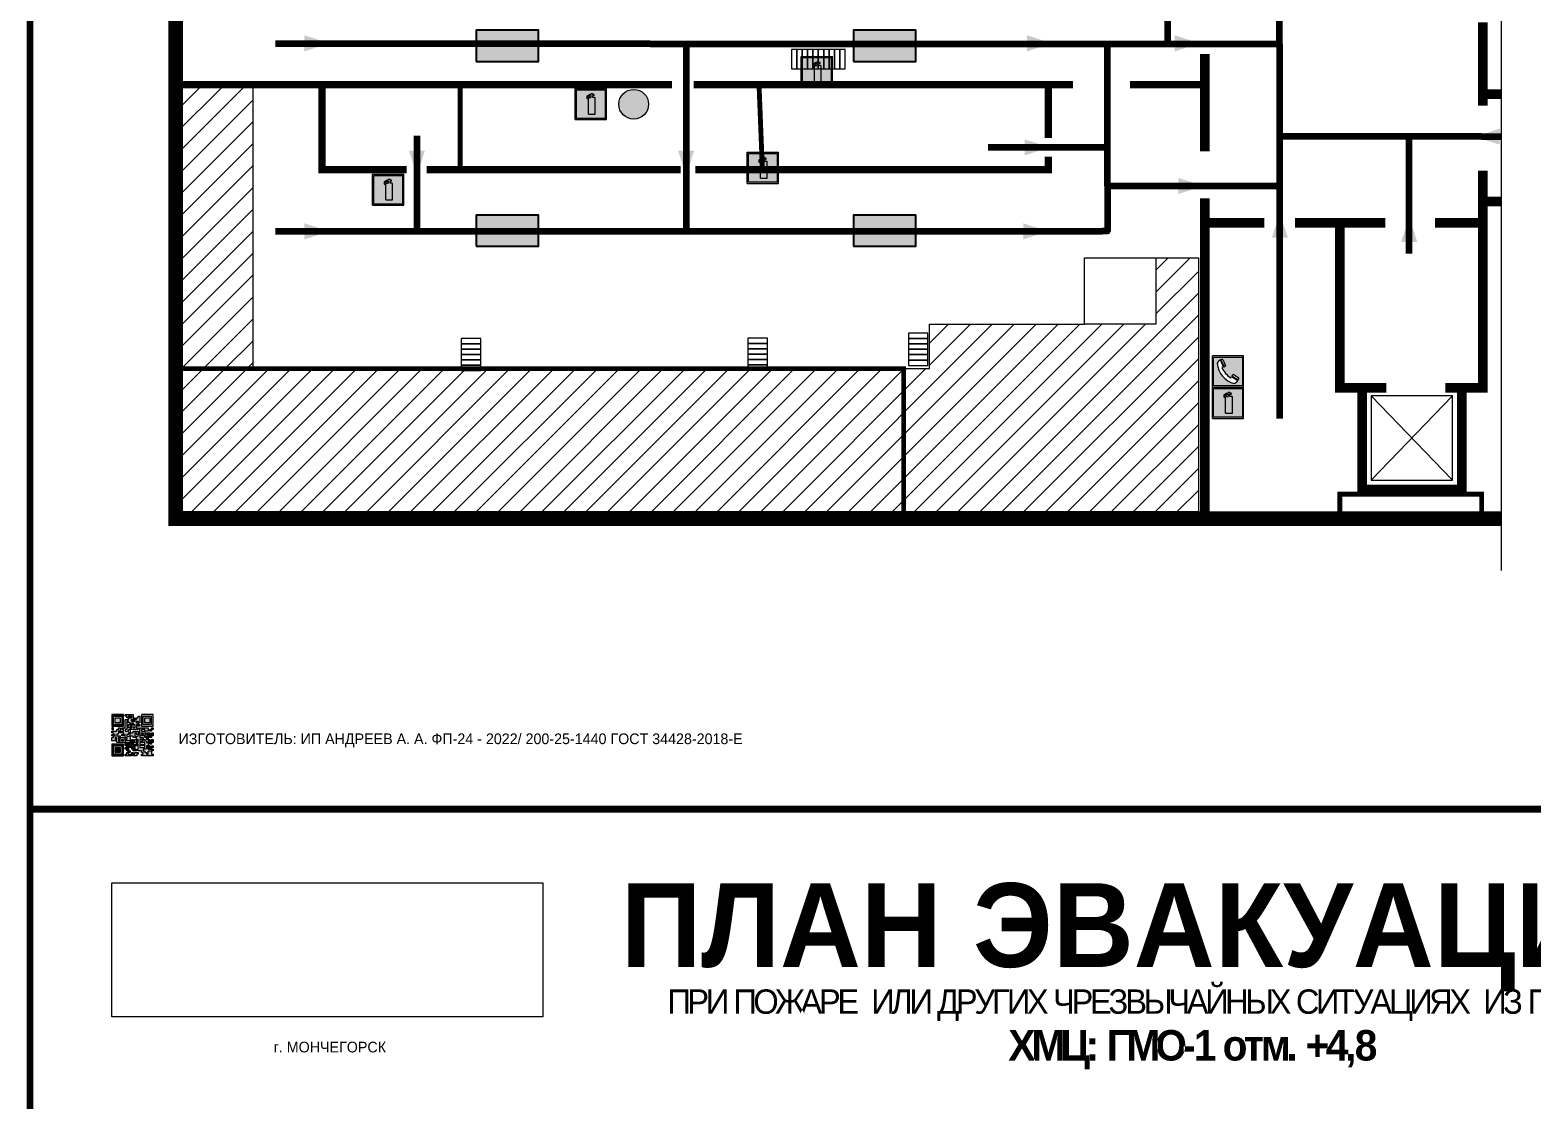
# Model space of a CAD drawing. Header units: millimetres. Extents: x 13114 to 67229, y 22859 to 38520.
# Drawn here: x 18739.7 to 19133.9, y 31216 to 31496.8 of the extents above; entities that cross this region are included whole.
import ezdxf

# ---------------------------------------------------------------- set-up
doc = ezdxf.new("R2010")
doc.units = ezdxf.units.MM
doc.layers.add('План_Штампы', color=7, linetype='Continuous')
doc.styles.add('обычный', font='arial.ttf')
picture_1 = doc.add_image_def('image1.jpg', size_in_pixel=(337, 105))
pattern_1 = [(45, (-2834.3607, 21053.2086), (-2.87368196, 2.87368196), [])]

# ---------------------------------------------------------------- blocks, each defined once
blk = doc.blocks.new('QR')
at = {"lineweight": 0}
h = blk.add_hatch(color=256, dxfattribs=at)
h.dxf.hatch_style = 1
h.paths.add_polyline_path([(9241.16, 2687.38), (9242.01, 2687.38), (9242.01, 2687.83), (9241.59, 2687.83), (9241.59, 2688.68), (9239.45, 2688.68), (9239.45, 2688.25), (9239.86, 2688.25), (9239.86, 2687.83), (9240.29, 2687.83), (9240.29, 2688.25), (9241.16, 2688.25), (9241.16, 2687.83), (9240.29, 2687.83), (9240.29, 2687.38), (9239.45, 2687.38), (9239.45, 2685.22), (9238.57, 2685.22), (9238.57, 2684.8), (9239.02, 2684.8), (9239.02, 2684.37), (9238.13, 2684.37), (9238.13, 2683.92), (9239.02, 2683.92), (9239.02, 2683.5), (9239.44, 2683.5), (9239.44, 2682.64), (9239.87, 2682.64), (9239.87, 2682.18), (9239.44, 2682.18), (9239.44, 2682.64), (9238.13, 2682.64), (9238.13, 2681.76), (9237.71, 2681.76), (9237.71, 2682.64), (9238.13, 2682.64), (9238.13, 2683.07), (9237.27, 2683.07), (9237.27, 2683.51), (9237.71, 2683.51), (9237.71, 2684.37), (9238.13, 2684.37), (9238.13, 2685.22), (9237.71, 2685.22), (9237.71, 2684.8), (9237.28, 2684.8), (9237.28, 2684.38), (9235.98, 2684.38), (9235.98, 2683.92), (9236.4, 2683.92), (9236.4, 2683.49), (9236.84, 2683.49), (9236.84, 2683.07), (9236.4, 2683.07), (9236.4, 2682.64), (9235.98, 2682.64), (9235.98, 2681.76), (9237.29, 2681.76), (9237.29, 2681.33), (9239.43, 2681.33), (9239.43, 2681.76), (9240.74, 2681.76), (9240.74, 2683.05), (9239.87, 2683.05), (9239.87, 2683.5), (9240.29, 2683.5), (9240.29, 2683.91), (9240.74, 2683.91), (9240.74, 2684.81), (9240.29, 2684.81), (9240.29, 2684.79), (9240.29, 2684.37), (9239.45, 2684.37), (9239.45, 2684.8), (9239.87, 2684.8), (9239.87, 2685.21), (9240.74, 2685.21), (9240.74, 2686.1), (9240.29, 2686.1), (9240.29, 2685.64), (9239.86, 2685.64), (9239.86, 2686.95), (9240.29, 2686.95), (9240.29, 2686.52), (9240.74, 2686.52), (9240.74, 2686.1), (9241.16, 2686.1), (9241.16, 2686.53), (9241.59, 2686.53), (9241.59, 2686.1), (9242.02, 2686.1), (9242.02, 2685.21), (9241.59, 2685.21), (9241.59, 2686.1), (9241.16, 2686.1), (9241.16, 2685.21), (9240.74, 2685.21), (9240.74, 2684.81), (9242.89, 2684.81), (9242.89, 2685.22), (9242.47, 2685.22), (9242.47, 2686.11), (9242.89, 2686.11), (9242.89, 2686.52), (9242.46, 2686.52), (9242.46, 2686.95), (9242.89, 2686.95), (9242.89, 2686.52), (9243.32, 2686.52), (9243.32, 2688.26), (9242.9, 2688.26), (9242.9, 2687.83), (9242.47, 2687.83), (9242.47, 2687.38), (9242.01, 2687.38), (9242.01, 2686.94), (9241.16, 2686.94)])
h.paths.add_polyline_path([(9239.02, 2682.18), (9239.02, 2681.76), (9238.54, 2681.76), (9238.54, 2682.18)], flags=16)
h.paths.add_polyline_path([(9237.27, 2682.65), (9237.27, 2682.19), (9236.83, 2682.19), (9236.83, 2682.65)], flags=16)
h = blk.add_hatch(color=256, dxfattribs=at)
h.dxf.hatch_style = 1
h.paths.add_polyline_path([(9238.15, 2687.83), (9236.83, 2687.83), (9236.83, 2686.52), (9238.15, 2686.52)], flags=0)
h.paths.add_polyline_path([(9239.01, 2685.65), (9239.01, 2688.68), (9235.98, 2688.68), (9235.98, 2685.65)])
h.paths.add_polyline_path([(9236.41, 2686.1), (9236.41, 2688.26), (9238.56, 2688.26), (9238.56, 2686.1)], flags=16)
h.paths.add_polyline_path([(9236.83, 2686.52), (9236.83, 2687.83), (9238.15, 2687.83), (9238.15, 2686.52)], flags=0)
h = blk.add_hatch(color=256, dxfattribs=at)
h.dxf.hatch_style = 1
h.paths.add_polyline_path([(9238.15, 2686.52), (9238.15, 2687.83), (9236.83, 2687.83), (9236.83, 2686.52)])
h.paths.add_polyline_path([(9245.91, 2686.52), (9245.91, 2687.83), (9244.59, 2687.83), (9244.59, 2686.52)], flags=0)
h.paths.add_polyline_path([(9246.77, 2685.65), (9246.77, 2688.68), (9243.74, 2688.68), (9243.74, 2685.65)])
h.paths.add_polyline_path([(9244.17, 2686.1), (9244.17, 2688.26), (9246.32, 2688.26), (9246.32, 2686.1)], flags=16)
h.paths.add_polyline_path([(9244.59, 2686.52), (9244.59, 2687.83), (9245.91, 2687.83), (9245.91, 2686.52)], flags=0)
h = blk.add_hatch(color=256, dxfattribs=at)
h.dxf.hatch_style = 1
h.paths.add_polyline_path([(9243.32, 2686.11), (9242.89, 2686.11), (9242.89, 2685.64), (9243.32, 2685.64)])
h.paths.add_polyline_path([(9239.02, 2683.07), (9239.02, 2683.5), (9238.56, 2683.5), (9238.56, 2683.07)])
h.paths.add_polyline_path([(9236.4, 2684.8), (9236.4, 2685.22), (9235.98, 2685.22), (9235.98, 2684.8)])
h.paths.add_polyline_path([(9236.4, 2683.07), (9236.4, 2683.49), (9235.98, 2683.49), (9235.98, 2683.07)])
h = blk.add_hatch(color=256, dxfattribs=at)
h.dxf.hatch_style = 1
h.paths.add_polyline_path([(9240.75, 2681.76), (9240.75, 2681.35), (9241.17, 2681.35), (9241.17, 2681.76)])
h.paths.add_polyline_path([(9241.6, 2682.18), (9241.17, 2682.18), (9241.17, 2681.76), (9241.6, 2681.76)])
h.paths.add_polyline_path([(9242.47, 2681.34), (9242.47, 2682.19), (9242.02, 2682.19), (9242.02, 2681.76), (9241.6, 2681.76), (9241.6, 2681.34)])
h.paths.add_polyline_path([(9239.87, 2678.3), (9239.44, 2678.3), (9239.44, 2677.89), (9241.17, 2677.89), (9241.17, 2678.3), (9240.28, 2678.3), (9240.28, 2678.73), (9239.87, 2678.73)])
h.paths.add_polyline_path([(9240.75, 2678.73), (9240.75, 2679.19), (9240.28, 2679.19), (9240.28, 2678.73)])
h.paths.add_polyline_path([(9241.6, 2678.73), (9241.17, 2678.73), (9241.17, 2678.3), (9241.6, 2678.3)])
h.paths.add_polyline_path([(9242.02, 2678.3), (9241.6, 2678.3), (9241.6, 2677.89), (9242.48, 2677.89), (9242.48, 2678.31), (9242.9, 2678.31), (9242.9, 2678.73), (9242.02, 2678.73)])
h.paths.add_polyline_path([(9246.36, 2684.37), (9246.36, 2684.79), (9245.93, 2684.79), (9245.93, 2684.37)])
h.paths.add_polyline_path([(9246.78, 2685.2), (9246.36, 2685.2), (9246.36, 2684.79), (9246.78, 2684.79)])
h.paths.add_polyline_path([(9245.91, 2687.83), (9244.59, 2687.83), (9244.59, 2686.52), (9245.91, 2686.52)])
h = blk.add_hatch(color=256, dxfattribs=at)
h.dxf.hatch_style = 1
h.paths.add_polyline_path([(9243.32, 2682.64), (9243.32, 2683.07), (9244.62, 2683.07), (9244.62, 2684.37), (9243.74, 2684.37), (9243.74, 2684.8), (9244.62, 2684.8), (9244.62, 2684.37), (9245.48, 2684.37), (9245.48, 2685.22), (9243.32, 2685.22), (9243.32, 2683.5), (9242.89, 2683.5), (9242.89, 2683.06), (9242.01, 2683.06), (9242.01, 2683.91), (9242.47, 2683.91), (9242.47, 2683.5), (9242.89, 2683.5), (9242.89, 2684.38), (9241.59, 2684.38), (9241.59, 2683.91), (9240.74, 2683.91), (9240.74, 2683.05), (9241.59, 2683.05), (9241.59, 2682.64), (9242.47, 2682.64), (9242.47, 2682.19), (9242.91, 2682.19), (9242.91, 2681.34), (9242.48, 2681.34), (9242.48, 2680.91), (9242.91, 2680.91), (9242.91, 2679.17), (9243.75, 2679.17), (9243.75, 2678.73), (9244.2, 2678.73), (9244.2, 2678.3), (9243.75, 2678.3), (9243.75, 2677.88), (9246.78, 2677.88), (9246.78, 2678.3), (9246.35, 2678.3), (9246.35, 2679.19), (9245.48, 2679.19), (9245.48, 2678.31), (9245.05, 2678.31), (9245.05, 2678.73), (9244.62, 2678.73), (9244.62, 2679.19), (9244.2, 2679.19), (9244.2, 2679.61), (9245.05, 2679.61), (9245.05, 2680.46), (9245.48, 2680.46), (9245.48, 2681.34), (9245.04, 2681.34), (9245.04, 2681.76), (9244.63, 2681.76), (9244.63, 2682.19), (9244.21, 2682.19), (9244.21, 2681.76), (9243.32, 2681.76), (9243.32, 2682.19), (9244.21, 2682.19), (9244.21, 2682.64)])
h.paths.add_polyline_path([(9243.75, 2683.49), (9243.75, 2683.92), (9244.21, 2683.92), (9244.21, 2683.49)], flags=16)
h.paths.add_polyline_path([(9243.32, 2681.34), (9244.63, 2681.34), (9244.63, 2680.04), (9243.32, 2680.04)], flags=16)
h.paths.add_polyline_path([(9243.76, 2680.89), (9244.18, 2680.89), (9244.18, 2680.48), (9243.76, 2680.48)], flags=0)
h = blk.add_hatch(color=256, dxfattribs=at)
h.dxf.hatch_style = 1
h.paths.add_polyline_path([(9235.98, 2680.9), (9235.98, 2677.86), (9239.02, 2677.86), (9239.02, 2680.9)])
h.paths.add_polyline_path([(9238.57, 2680.48), (9238.57, 2678.32), (9236.41, 2678.32), (9236.41, 2680.48)], flags=16)
h.paths.add_polyline_path([(9238.15, 2680.05), (9238.15, 2678.74), (9236.83, 2678.74), (9236.83, 2680.05)], flags=0)
h = blk.add_hatch(color=256, dxfattribs=at)
h.dxf.hatch_style = 1
h.paths.add_polyline_path([(9242.02, 2680.46), (9242.48, 2680.46), (9242.48, 2680.91), (9241.58, 2680.91), (9241.58, 2681.35), (9241.17, 2681.35), (9241.17, 2680.91), (9240.75, 2680.91), (9240.75, 2681.33), (9239.43, 2681.33), (9239.43, 2680.46), (9239.86, 2680.46), (9239.86, 2680.92), (9240.3, 2680.92), (9240.3, 2680.46), (9239.86, 2680.46), (9239.86, 2680.04), (9239.44, 2680.04), (9239.44, 2679.62), (9239.86, 2679.62), (9239.86, 2679.19), (9240.29, 2679.19), (9240.29, 2680.03), (9241.18, 2680.03), (9241.18, 2680.47), (9241.6, 2680.47), (9241.6, 2680.03), (9241.18, 2680.03), (9241.18, 2679.61), (9241.6, 2679.61), (9241.6, 2679.19), (9242.47, 2679.19), (9242.47, 2679.6), (9242.02, 2679.6)])
h = blk.add_hatch(color=256, dxfattribs=at)
h.dxf.hatch_style = 1
h.paths.add_polyline_path([(9244.18, 2680.48), (9244.18, 2680.89), (9243.76, 2680.89), (9243.76, 2680.48)])
h = blk.add_hatch(color=256, dxfattribs=at)
h.dxf.hatch_style = 1
h.paths.add_polyline_path([(9246.36, 2683.07), (9246.78, 2683.07), (9246.78, 2683.92), (9246.36, 2683.92), (9246.36, 2683.49), (9245.92, 2683.49), (9245.92, 2683.92), (9245.06, 2683.92), (9245.06, 2683.49), (9245.48, 2683.49), (9245.48, 2683.07), (9244.62, 2683.07), (9244.62, 2682.65), (9245.05, 2682.65), (9245.05, 2682.18), (9245.48, 2682.18), (9245.48, 2682.65), (9246.36, 2682.65)])
h.paths.add_polyline_path([(9246.78, 2682.18), (9246.36, 2682.18), (9246.36, 2681.75), (9245.92, 2681.75), (9245.92, 2682.18), (9245.48, 2682.18), (9245.48, 2681.34), (9245.48, 2681.34), (9245.94, 2681.34), (9245.94, 2680.91), (9246.36, 2680.91), (9246.36, 2681.34), (9246.78, 2681.34)])
h = blk.add_hatch(color=256, dxfattribs=at)
h.dxf.hatch_style = 1
h.paths.add_polyline_path([(9238.15, 2680.05), (9236.83, 2680.05), (9236.83, 2678.74), (9238.15, 2678.74)])
h = blk.add_hatch(color=256, dxfattribs=at)
h.dxf.hatch_style = 1
h.paths.add_polyline_path([(9245.93, 2680.04), (9245.93, 2680.46), (9245.48, 2680.46), (9245.48, 2679.62), (9246.35, 2679.62), (9246.35, 2680.04)])
h.paths.add_polyline_path([(9246.78, 2680.04), (9246.78, 2680.46), (9246.35, 2680.46), (9246.35, 2680.04)])
h.paths.add_polyline_path([(9246.78, 2679.18), (9246.78, 2679.62), (9246.35, 2679.62), (9246.35, 2679.18)])
for points in [[(9237.71, 2685.22), (9238.13, 2685.22), (9238.13, 2684.37), (9237.71, 2684.37), (9237.71, 2683.51), (9237.27, 2683.51), (9237.27, 2683.07), (9238.13, 2683.07), (9238.13, 2682.64), (9237.71, 2682.64), (9237.71, 2681.76), (9238.13, 2681.76), (9238.13, 2682.64), (9239.44, 2682.64), (9239.44, 2683.5), (9239.02, 2683.5), (9239.02, 2683.07), (9238.56, 2683.07), (9238.56, 2683.5), (9239.02, 2683.5), (9239.02, 2683.92), (9238.13, 2683.92), (9238.13, 2684.37), (9239.02, 2684.37), (9239.02, 2684.8), (9238.57, 2684.8), (9238.57, 2685.22), (9239.45, 2685.22), (9239.45, 2687.38), (9240.29, 2687.38), (9240.29, 2687.83), (9239.86, 2687.83), (9239.86, 2688.25), (9239.45, 2688.25), (9239.45, 2688.68), (9241.59, 2688.68), (9241.59, 2687.83), (9242.01, 2687.83), (9242.01, 2687.38), (9242.47, 2687.38), (9242.47, 2687.83), (9242.9, 2687.83), (9242.9, 2688.26), (9243.32, 2688.26), (9243.32, 2686.52), (9242.89, 2686.52), (9242.89, 2686.11), (9243.32, 2686.11), (9243.32, 2685.64), (9242.89, 2685.64), (9242.89, 2686.11), (9242.47, 2686.11), (9242.47, 2685.22), (9242.89, 2685.22), (9242.89, 2684.81), (9240.74, 2684.81), (9240.74, 2683.91), (9241.59, 2683.91), (9241.59, 2684.38), (9242.89, 2684.38), (9242.89, 2683.5), (9242.47, 2683.5), (9242.47, 2683.91), (9242.01, 2683.91), (9242.01, 2683.06), (9242.89, 2683.06), (9242.89, 2683.5), (9243.32, 2683.5), (9243.32, 2685.22), (9245.48, 2685.22), (9245.48, 2684.37), (9244.62, 2684.37), (9244.62, 2683.07), (9245.48, 2683.07), (9245.48, 2683.49), (9245.06, 2683.49), (9245.06, 2683.92), (9245.92, 2683.92), (9245.92, 2683.49), (9246.36, 2683.49), (9246.36, 2683.92), (9246.78, 2683.92), (9246.78, 2683.07), (9246.36, 2683.07), (9246.36, 2682.65), (9245.48, 2682.65), (9245.48, 2682.18), (9245.92, 2682.18), (9245.92, 2681.75), (9246.36, 2681.75), (9246.36, 2682.18), (9246.78, 2682.18), (9246.78, 2681.34), (9246.36, 2681.34), (9246.36, 2680.91), (9245.94, 2680.91), (9245.94, 2681.34), (9245.48, 2681.34), (9245.48, 2680.46), (9245.93, 2680.46), (9245.93, 2680.04), (9246.35, 2680.04), (9246.35, 2680.46), (9246.78, 2680.46), (9246.78, 2680.04), (9246.78, 2680.04), (9246.35, 2680.04), (9246.35, 2679.62), (9246.78, 2679.62), (9246.78, 2679.18), (9246.35, 2679.18), (9246.35, 2678.3), (9246.78, 2678.3), (9246.78, 2677.88), (9243.75, 2677.88), (9243.75, 2678.3), (9244.2, 2678.3), (9244.2, 2678.73), (9243.75, 2678.73), (9243.75, 2679.17), (9242.91, 2679.17), (9242.91, 2680.91), (9242.48, 2680.91), (9242.48, 2680.46), (9242.02, 2680.46), (9242.02, 2679.6), (9242.47, 2679.6), (9242.47, 2679.19), (9241.6, 2679.19), (9241.6, 2679.61), (9241.18, 2679.61), (9241.18, 2680.03), (9240.29, 2680.03), (9240.29, 2679.19), (9240.75, 2679.19), (9240.75, 2678.73), (9240.28, 2678.73), (9240.28, 2678.3), (9241.17, 2678.3), (9241.17, 2678.73), (9241.6, 2678.73), (9241.6, 2678.3), (9242.02, 2678.3), (9242.02, 2678.73), (9242.9, 2678.73), (9242.9, 2678.31), (9242.48, 2678.31), (9242.48, 2677.89), (9241.6, 2677.89), (9241.6, 2678.3), (9241.17, 2678.3), (9241.17, 2677.89), (9239.44, 2677.89), (9239.44, 2678.3), (9239.87, 2678.3), (9239.87, 2678.73), (9240.28, 2678.73), (9240.28, 2679.19), (9240.29, 2679.19), (9239.86, 2679.19), (9239.86, 2679.62), (9239.44, 2679.62), (9239.44, 2680.04), (9239.86, 2680.04), (9239.86, 2680.46), (9239.43, 2680.46), (9239.43, 2681.33), (9237.29, 2681.33), (9237.29, 2681.76), (9235.98, 2681.76), (9235.98, 2682.64), (9236.4, 2682.64), (9236.4, 2683.07), (9235.98, 2683.07), (9235.98, 2683.49), (9236.4, 2683.49), (9236.4, 2683.92), (9235.98, 2683.92), (9235.98, 2684.38), (9237.28, 2684.38), (9237.28, 2684.8), (9237.71, 2684.8), (9237.71, 2685.22), (9237.92, 2685.22)], [(9240.74, 2685.21), (9239.87, 2685.21), (9239.87, 2684.8), (9239.45, 2684.8), (9239.45, 2684.37), (9240.29, 2684.37), (9240.29, 2684.79), (9240.29, 2684.81), (9240.74, 2684.81), (9240.74, 2685.21), (9239.87, 2685.21)], [(9240.74, 2686.1), (9240.74, 2686.52), (9240.29, 2686.52), (9240.29, 2686.95), (9239.86, 2686.95), (9239.86, 2685.64), (9240.29, 2685.64), (9240.29, 2686.1), (9240.74, 2686.1), (9240.74, 2686.52)], [(9244.62, 2684.37), (9244.62, 2684.8), (9243.74, 2684.8), (9243.74, 2684.37), (9244.62, 2684.37)], [(9240.74, 2683.05), (9240.74, 2681.76), (9239.43, 2681.76), (9239.43, 2681.33), (9240.75, 2681.33), (9240.75, 2681.35), (9240.75, 2680.91), (9241.17, 2680.91), (9241.17, 2681.35), (9241.58, 2681.35), (9241.58, 2680.91), (9242.48, 2680.91), (9242.48, 2681.34), (9242.91, 2681.34), (9242.91, 2682.19), (9242.47, 2682.19), (9242.47, 2682.64), (9241.59, 2682.64), (9241.59, 2683.05), (9240.74, 2683.05)], [(9239.86, 2680.46), (9239.86, 2680.92), (9240.3, 2680.92), (9240.3, 2680.46), (9239.86, 2680.46)], [(9240.74, 2683.91), (9240.29, 2683.91), (9240.29, 2683.5), (9239.87, 2683.5), (9239.87, 2683.05), (9240.74, 2683.05), (9240.74, 2683.91)], [(9241.6, 2681.76), (9242.02, 2681.76), (9242.02, 2682.19), (9242.47, 2682.19), (9242.47, 2681.34), (9241.6, 2681.34), (9241.6, 2681.76)], [(9244.62, 2683.07), (9243.32, 2683.07), (9243.32, 2682.64), (9244.21, 2682.64), (9244.21, 2682.19), (9243.32, 2682.19), (9243.32, 2681.76), (9244.21, 2681.76), (9244.21, 2682.19), (9244.63, 2682.19), (9244.63, 2681.76), (9245.04, 2681.76), (9245.04, 2681.34), (9245.48, 2681.34)], [(9245.48, 2682.18), (9245.05, 2682.18), (9245.05, 2682.65), (9244.62, 2682.65), (9244.62, 2683.07)], [(9245.48, 2682.18), (9245.48, 2681.34)], [(9245.48, 2680.46), (9245.05, 2680.46), (9245.05, 2679.61), (9244.2, 2679.61), (9244.2, 2679.19), (9244.62, 2679.19), (9244.62, 2678.73), (9245.05, 2678.73), (9245.05, 2678.31), (9245.48, 2678.31), (9245.48, 2679.19), (9246.35, 2679.19), (9246.35, 2679.07)], [(9246.35, 2679.62), (9245.48, 2679.62), (9245.48, 2680.46)], [(9245.48, 2680.46), (9245.48, 2679.62), (9246.35, 2679.62), (9246.35, 2680.04), (9245.93, 2680.04), (9245.93, 2680.46), (9245.48, 2680.46), (9245.48, 2679.62)], [(9246.35, 2679.62), (9246.35, 2679.18)]]:
    blk.add_lwpolyline(points, dxfattribs=at)
for points in [[(9235.98, 2685.65), (9239.01, 2685.65), (9239.01, 2688.68), (9235.98, 2688.68)], [(9243.74, 2685.65), (9246.77, 2685.65), (9246.77, 2688.68), (9243.74, 2688.68)], [(9235.98, 2684.8), (9236.4, 2684.8), (9236.4, 2685.22), (9235.98, 2685.22)], [(9236.41, 2688.26), (9238.56, 2688.26), (9238.56, 2686.1), (9236.41, 2686.1)], [(9236.83, 2687.83), (9238.15, 2687.83), (9238.15, 2686.52), (9236.83, 2686.52)], [(9240.29, 2687.83), (9241.16, 2687.83), (9241.16, 2688.25), (9240.29, 2688.25)], [(9240.29, 2688.25), (9241.16, 2688.25), (9241.16, 2687.83), (9240.29, 2687.83)], [(9241.16, 2686.1), (9240.74, 2686.1), (9240.74, 2685.21), (9241.16, 2685.21)], [(9242.01, 2687.38), (9241.16, 2687.38), (9241.16, 2686.94), (9242.01, 2686.94)], [(9241.16, 2687.38), (9242.01, 2687.38), (9242.01, 2686.94), (9241.16, 2686.94)], [(9241.16, 2686.53), (9241.59, 2686.53), (9241.59, 2686.1), (9241.16, 2686.1)], [(9241.59, 2686.1), (9242.02, 2686.1), (9242.02, 2685.21), (9241.59, 2685.21)], [(9242.89, 2686.52), (9242.46, 2686.52), (9242.46, 2686.95), (9242.89, 2686.95)], [(9244.17, 2688.26), (9246.32, 2688.26), (9246.32, 2686.1), (9244.17, 2686.1)], [(9244.59, 2687.83), (9245.91, 2687.83), (9245.91, 2686.52), (9244.59, 2686.52)], [(9245.93, 2684.79), (9246.36, 2684.79), (9246.36, 2684.37), (9245.93, 2684.37)], [(9246.36, 2685.2), (9246.78, 2685.2), (9246.78, 2684.79), (9246.36, 2684.79)], [(9235.98, 2677.86), (9239.02, 2677.86), (9239.02, 2680.9), (9235.98, 2680.9)], [(9236.4, 2683.07), (9236.84, 2683.07), (9236.84, 2683.49), (9236.4, 2683.49)], [(9236.83, 2682.19), (9237.27, 2682.19), (9237.27, 2682.65), (9236.83, 2682.65)], [(9238.54, 2682.18), (9239.02, 2682.18), (9239.02, 2681.76), (9238.54, 2681.76)], [(9239.44, 2682.64), (9239.87, 2682.64), (9239.87, 2682.18), (9239.44, 2682.18)], [(9240.75, 2681.76), (9241.17, 2681.76), (9241.17, 2681.35), (9240.75, 2681.35)], [(9241.17, 2682.18), (9241.6, 2682.18), (9241.6, 2681.76), (9241.17, 2681.76)], [(9243.32, 2680.04), (9244.63, 2680.04), (9244.63, 2681.34), (9243.32, 2681.34)], [(9243.75, 2683.92), (9244.21, 2683.92), (9244.21, 2683.49), (9243.75, 2683.49)], [(9243.76, 2680.89), (9244.18, 2680.89), (9244.18, 2680.48), (9243.76, 2680.48)], [(9236.41, 2680.48), (9238.57, 2680.48), (9238.57, 2678.32), (9236.41, 2678.32)], [(9236.83, 2680.05), (9238.15, 2680.05), (9238.15, 2678.74), (9236.83, 2678.74)], [(9241.18, 2680.03), (9241.6, 2680.03), (9241.6, 2680.47), (9241.18, 2680.47)]]:
    blk.add_lwpolyline(points, close=True, dxfattribs=at)
blk = doc.blocks.new('A$C7B8C2D5B')
at = {"lineweight": 0}
h = blk.add_hatch(color=5, dxfattribs=at)
h.dxf.hatch_style = 1
h.paths.add_polyline_path([(1.4, -3.02, 1), (-2.11, -3.02, 1)])
at = {"color": 5, "lineweight": 0}
blk.add_circle((-0.36, -3.02), 1.75, dxfattribs=at)
blk = doc.blocks.new('A$C3AD82952')
at = {"true_color": 0xf5f5ff}
h = blk.add_hatch(color=7, dxfattribs=at)
h.dxf.hatch_style = 1
h.paths.add_polyline_path([(8.21, 8.73, 0.414214), (7.89, 9.05), (7.22, 9.05), (7.22, 9.92), (7.59, 9.92, 1), (7.57, 10.36), (7.22, 10.36), (7.22, 10.6), (6.43, 10.6), (6.43, 10.36), (6.01, 10.36), (4.74, 9.59), (4.74, 8.69), (4.98, 8.73), (4.98, 9.26), (6.12, 9.91), (6.43, 9.91), (6.43, 9.05), (5.76, 9.05, 0.414214), (5.44, 8.73), (5.44, 2.2), (8.21, 2.2)], flags=0)
h.paths.add_polyline_path([(12.8, 12.8), (0, 12.8), (0, 0), (12.8, 0)])
h.paths.add_polyline_path([(0.51, 12.29), (12.29, 12.29), (12.29, 0.51), (0.51, 0.51)], flags=16)
h.paths.add_polyline_path([(4.74, 9.59), (6.01, 10.36), (6.43, 10.36), (6.43, 10.6), (7.22, 10.6), (7.22, 10.36), (7.59, 10.36, -0.94586), (7.59, 9.92), (7.22, 9.92), (7.22, 9.05), (7.89, 9.05, -0.414214), (8.21, 8.73), (8.21, 2.2), (5.44, 2.2), (5.44, 8.73, -0.414214), (5.76, 9.05), (6.43, 9.05), (6.43, 9.91), (6.12, 9.91), (4.98, 9.26), (4.98, 8.73), (4.74, 8.69)], flags=0)
h = blk.add_hatch(color=242)
h.dxf.hatch_style = 1
h.paths.add_polyline_path([(12.29, 12.29), (0.51, 12.29), (0.51, 0.51), (12.29, 0.51)])
h.paths.add_polyline_path([(4.74, 8.69), (4.74, 9.59), (6.01, 10.36), (6.43, 10.36), (6.43, 10.6), (7.22, 10.6), (7.22, 10.36), (7.59, 10.36, -0.94586), (7.59, 9.92), (7.22, 9.92), (7.22, 9.05), (7.89, 9.05, -0.414214), (8.21, 8.73), (8.21, 2.2), (5.44, 2.2), (5.44, 8.73, -0.414214), (5.76, 9.05), (6.43, 9.05), (6.43, 9.91), (6.12, 9.91), (4.98, 9.26), (4.98, 8.73)], flags=16)
h = blk.add_hatch(color=7, dxfattribs=at)
h.dxf.hatch_style = 1
h.paths.add_polyline_path([(8.21, 8.73, 0.414214), (7.89, 9.05), (7.22, 9.05), (7.22, 9.92), (7.59, 9.92, 1), (7.57, 10.36), (7.22, 10.36), (7.22, 10.6), (6.43, 10.6), (6.43, 10.36), (6.01, 10.36), (4.74, 9.59), (4.74, 8.69), (4.98, 8.73), (4.98, 9.26), (6.12, 9.91), (6.43, 9.91), (6.43, 9.05), (5.76, 9.05, 0.414214), (5.44, 8.73), (5.44, 2.2), (8.21, 2.2)])
at = {"color": 242, "lineweight": 5}
for p, q in [((0, 0), (0, 12.8)), ((0, 12.8), (12.8, 12.8)), ((12.8, 0), (12.8, 12.8)), ((6.01, 10.36), (4.74, 9.59)), ((4.74, 9.59), (4.74, 8.69)), ((4.74, 8.69), (4.98, 8.73)), ((4.98, 9.26), (6.12, 9.91)), ((4.98, 8.73), (4.98, 9.26)), ((5.44, 2.2), (5.44, 8.73)), ((5.76, 9.05), (6.43, 9.05)), ((6.01, 10.36), (6.43, 10.36)), ((6.12, 9.91), (6.43, 9.91)), ((7.22, 10.6), (6.43, 10.6)), ((6.43, 10.6), (6.43, 10.36)), ((6.43, 9.91), (6.43, 9.05)), ((7.22, 10.36), (7.22, 10.6)), ((7.59, 10.36), (7.22, 10.36)), ((7.22, 9.05), (7.22, 9.92)), ((7.59, 9.92), (7.22, 9.92)), ((7.89, 9.05), (7.22, 9.05)), ((8.21, 2.2), (8.21, 8.73)), ((0, 0), (12.8, 0)), ((5.44, 2.2), (8.21, 2.2))]:
    blk.add_line(p, q, dxfattribs=at)
blk.add_lwpolyline([(0.51, 12.29), (12.29, 12.29), (12.29, 0.51), (0.51, 0.51)], close=True, dxfattribs=at)
for centre, radius, start, end in [((5.76, 8.73), 0.32, 90, 180), ((7.58, 10.14), 0.223, 273.18746, 86.81254), ((7.89, 8.73), 0.32, 0, 90)]:
    blk.add_arc(centre, radius, start, end, dxfattribs=at)
blk = doc.blocks.new('A$C32E8229D')
at = {"true_color": 0xffffff}
blk.add_hatch(color=7, dxfattribs=at).paths.add_polyline_path([(0, 0), (0, -8), (16, -8), (16, 0)])
h = blk.add_hatch(color=126)
h.paths.add_polyline_path([(0.2, -0.2), (15.8, -0.2), (15.8, -7.8), (0.2, -7.8)])
h.paths.add_polyline_path([(13.49, -2.05), (12.08, -2.05), (11.37, -2.63, 0.162397), (11.29, -2.84), (11.29, -3.63), (10.35, -3.63), (10.35, -4.05), (11.68, -4.05), (11.68, -3.48), (12.26, -4.28), (11.29, -5.1), (11.29, -6.78), (11.85, -6.78), (11.85, -5.44), (12.8, -4.64), (12.8, -5.94), (14.46, -5.94), (14.46, -5.39), (13.45, -5.39), (13.45, -3.97), (12.46, -2.59), (13.15, -2.59), (13.69, -3.34), (14.18, -3)], flags=16)
h.paths.add_polyline_path([(10.74, -1.82, 1), (11.8, -1.82, 1)], flags=16)
h.paths.add_polyline_path([(9.39, -3.59), (5.99, -3.59), (6.56, -3.03), (5.91, -3.03), (5.1, -3.83), (5.91, -4.64), (6.56, -4.64), (5.99, -4.09), (9.39, -4.09)], flags=16)
h.paths.add_polyline_path([(4.29, -1.08), (1.72, -1.08), (1.72, -6.6), (4.29, -6.6)], flags=16)
at = {"color": 126}
blk.add_lwpolyline([(16, -8), (0, -8), (0, 0), (16, 0)], close=True, dxfattribs=at)
blk = doc.blocks.new('A$C456E1F9C')
at = {"lineweight": 5}
h = blk.add_hatch(color=242, dxfattribs=at)
h.paths.add_polyline_path([(0.51, -1.47), (0.51, -13.26), (12.29, -13.26), (12.29, -1.47)])
h.paths.add_polyline_path([(5.42, -4.95, -0.254479), (4.78, -5.4), (3.52, -2.53, -0.209735), (4.23, -2.4)], flags=16)
h.paths.add_polyline_path([(8.53, -8.6), (10.87, -10.17), (10.54, -10.76), (8.03, -9.13, -0.192251)], flags=16)
h.paths.add_polyline_path([(4.61, -5.49, 0.005518), (3.87, -5.72, 0.128647), (7.49, -10.01, 0.00809), (7.83, -9.33), (10.47, -10.97, -0.16736), (8.99, -12.25, -0.327862), (1.95, -3.95, -0.166952), (3.36, -2.62)], flags=16)
at = {"color": 242, "lineweight": 5}
for p, q in [((0, -13.77), (0, -0.97)), ((12.8, -0.97), (0, -0.97)), ((4.61, -5.49), (3.36, -2.62)), ((3.52, -2.53), (4.78, -5.4)), ((4.23, -2.4), (5.42, -4.95)), ((12.8, -13.77), (12.8, -0.97)), ((7.83, -9.33), (10.47, -10.97)), ((8.03, -9.13), (10.54, -10.76)), ((10.81, -10.12), (8.53, -8.6)), ((10.54, -10.76), (10.8, -10.3)), ((10.8, -10.3), (10.81, -10.12)), ((0, -13.77), (12.8, -13.77))]:
    blk.add_line(p, q, dxfattribs=at)
blk.add_lwpolyline([(0.51, -1.47), (12.29, -1.47), (12.29, -13.26), (0.51, -13.26)], close=True, dxfattribs=at)
for centre, radius, start, end in [((4.59, -5.34), 2.99, 114.28453, 152.19739), ((11.12, -3.31), 9.19, 183.99153, 256.60086), ((4.02, -3.27), 0.891, 76.32839, 123.70924), ((14.98, -39.1), 35.17, 107.14873, 108.41345), ((13.86, -0.94), 11.08, 205.55365, 234.87622), ((4.68, -4.59), 0.824, 276.9621, 334.07228), ((-13.31, 0.8), 23.44, 332.54871, 334.40268), ((8.94, -9.5), 0.989, 114.40924, 157.93883), ((7.87, -9.46), 3, 291.92908, 329.9329)]:
    blk.add_arc(centre, radius, start, end, dxfattribs=at)

msp = doc.modelspace()

# ---------------------------------------------------------------- hatches: boundary and pattern name
at = {"lineweight": 0}
h = msp.add_hatch(dxfattribs=at)
h.set_pattern_fill('ANSI31', color=256, scale=1.28)
h.set_pattern_definition(pattern_1)
h.paths.add_polyline_path([(18798.25, 31481.79), (18777.88, 31481.79), (18777.88, 31407.9), (18798.25, 31407.9)])
h = msp.add_hatch(dxfattribs=at)
h.set_pattern_fill('ANSI31', color=256, scale=1.28)
h.set_pattern_definition(pattern_1)
h.paths.add_polyline_path([(18975.73, 31407.9), (18968.97, 31407.9), (18968.97, 31370.32), (19046.33, 31370.32), (19046.33, 31436.98), (19035.15, 31436.98), (19035.15, 31419.57), (19016.43, 31419.57), (18975.73, 31419.57)])
h.paths.add_polyline_path([(18968.97, 31370.32), (18968.97, 31407.9), (18933.21, 31407.9), (18933.21, 31407.49), (18928.1, 31407.49), (18857.98, 31407.68), (18857.98, 31407.39), (18852.87, 31407.39), (18777.88, 31407.9), (18777.88, 31370.32)])

# ---------------------------------------------------------------- linework, layer by layer
at = {"color": 1, "lineweight": 100}
for points in [[(18739.68, 31687.29), (19339.68, 31687.29), (19339.68, 31292.29), (18739.68, 31292.29)], [(18739.68, 31292.29), (19339.68, 31292.29), (19339.68, 30897.29), (18739.68, 30897.29)]]:
    msp.add_lwpolyline(points, close=True, dxfattribs=at)
at = {"lineweight": 0}
for points in [[(19125.81, 31576.32), (19125.81, 31354.91)], [(18777.88, 31407.9), (18975.73, 31407.9), (18975.73, 31419.57), (19016.43, 31419.57), (19016.43, 31436.98), (19035.15, 31436.98), (19035.15, 31419.57), (19016.43, 31419.57)], [(19035.15, 31436.98), (19046.33, 31436.98), (19046.33, 31370.32), (18777.88, 31370.32), (18777.88, 31407.9)], [(19091.68, 31378.6), (19113, 31400.75)], [(19091.68, 31400.75), (19113, 31378.6)]]:
    msp.add_lwpolyline(points, dxfattribs=at)
for points, const_width in [([(18797.23, 31368.5), (18777.88, 31368.5), (18777.88, 31559.49), (19125.81, 31559.49)], 3.84), ([(19125.81, 31479.92), (19120.98, 31479.92), (19120.98, 31498.78)], 2.56), ([(19048.01, 31490.51), (19048.01, 31464.89)], 2.56), ([(18779.19, 31482.41), (18908.15, 31482.41)], 1.92), ([(18838.52, 31460.11), (18816.3, 31460.11), (18816.3, 31482.41)], 1.92), ([(18852.58, 31482.41), (18852.58, 31460.11)], 1.28), ([(18913.86, 31482.41), (18927.45, 31482.41)], 1.92), ([(18927.45, 31482.41), (18931.01, 31482.41), (19006.98, 31482.41), (19006.98, 31468.45)], 1.92), ([(18931.9, 31460.11), (18931.01, 31482.41)], 1.28), ([(19006.98, 31482.41), (19013.43, 31482.41)], 1.92), ([(19028.36, 31482.41), (19048.41, 31482.41)], 1.92), ([(19120.98, 31479.92), (19120.98, 31476.93)], 2.56), ([(18910.46, 31460.11), (18843.81, 31460.11)], 1.92), ([(19006.98, 31463.57), (19006.98, 31460.11), (18914.33, 31460.11)], 1.92), ([(19120.98, 31459.81), (19120.98, 31446.17), (19108.42, 31446.17)], 2.56), ([(19048.01, 31368.5), (19048.01, 31452.56)], 2.56), ([(19120.98, 31451.75), (19125.81, 31451.75)], 2.56), ([(19048.01, 31446.17), (19063.61, 31446.17)], 2.56), ([(19095.43, 31446.17), (19071.68, 31446.17)], 2.56), ([(19089.33, 31402.89), (19083.43, 31402.89), (19083.43, 31446.17)], 2.56), ([(19120.98, 31446.17), (19120.98, 31402.89), (19111.11, 31402.89)], 2.56), ([(19095.66, 31402.89), (19089.33, 31402.89), (19089.33, 31376.21), (19115.47, 31376.21), (19115.47, 31402.89)], 2.56), ([(19083.43, 31368.5), (19083.43, 31374.99), (19120.67, 31374.99), (19120.67, 31368.39)], 1.28), ([(18797.23, 31368.5), (19125.81, 31368.5)], 3.84)]:
    msp.add_lwpolyline(points, dxfattribs=dict(at, const_width=const_width))
at = {"color": 126, "lineweight": 100, "true_color": 0x008754}
for points in [[(19067.61, 31493.17), (19067.61, 31525.09), (19065.57, 31528.8), (19065.57, 31553.85), (19067.73, 31553.85)], [(19011.44, 31545.33), (19038.24, 31545.33), (19038.24, 31493.17)], [(18902.46, 31493.17), (18804.13, 31493.17)], [(18902.46, 31493.17), (19067.61, 31493.17), (19067.61, 31394.84)], [(18911.89, 31493.17), (18911.89, 31443.96)], [(18991.14, 31466.02), (19022.51, 31466.02), (19022.51, 31493.17)], [(18841.26, 31443.96), (18841.26, 31468.96)], [(19022.51, 31455.88), (19022.51, 31466.02)], [(19120.65, 31468.86), (19067.61, 31468.86)], [(19101.69, 31438.11), (19101.69, 31468.86)], [(19120.65, 31468.86), (19125.81, 31468.86)], [(19022.51, 31455.88), (19022.51, 31443.96), (19021.04, 31443.96)], [(19022.51, 31455.88), (19067.61, 31455.88)], [(18804.13, 31443.96), (19021.04, 31443.96)]]:
    msp.add_lwpolyline(points, dxfattribs=at)
at = {"lineweight": 0}
for points in [[(18939.52, 31491.69), (18939.52, 31486.58), (18940.93, 31486.58), (18940.93, 31491.69)], [(18940.93, 31491.69), (18940.93, 31486.58), (18942.34, 31486.58), (18942.34, 31491.69)], [(18942.34, 31491.69), (18942.34, 31486.58), (18943.75, 31486.58), (18943.75, 31491.69)], [(18943.75, 31491.69), (18943.75, 31486.58), (18945.16, 31486.58), (18945.16, 31491.69)], [(18945.16, 31491.69), (18945.16, 31486.58), (18946.57, 31486.58), (18946.57, 31491.69)], [(18946.57, 31491.69), (18946.57, 31486.58), (18947.98, 31486.58), (18947.98, 31491.69)], [(18947.98, 31491.69), (18947.98, 31486.58), (18949.38, 31486.58), (18949.38, 31491.69)], [(18949.38, 31491.69), (18949.38, 31486.58), (18950.79, 31486.58), (18950.79, 31491.69)], [(18950.79, 31491.69), (18950.79, 31486.58), (18952.2, 31486.58), (18952.2, 31491.69)], [(18952.2, 31491.69), (18952.2, 31486.58), (18953.61, 31486.58), (18953.61, 31491.69)], [(18777.88, 31407.9), (18798.25, 31407.9), (18798.25, 31481.79), (18777.88, 31481.79)], [(18852.87, 31414.43), (18857.98, 31414.43), (18857.98, 31415.84), (18852.87, 31415.84)], [(18852.87, 31413.02), (18857.98, 31413.02), (18857.98, 31414.43), (18852.87, 31414.43)], [(18928.1, 31414.53), (18933.21, 31414.53), (18933.21, 31415.94), (18928.1, 31415.94)], [(18928.1, 31413.12), (18933.21, 31413.12), (18933.21, 31414.53), (18928.1, 31414.53)], [(18970.2, 31415.81), (18975.31, 31415.81), (18975.31, 31417.22), (18970.2, 31417.22)], [(18970.2, 31414.4), (18975.31, 31414.4), (18975.31, 31415.81), (18970.2, 31415.81)], [(18970.2, 31412.99), (18975.31, 31412.99), (18975.31, 31414.4), (18970.2, 31414.4)], [(18852.87, 31411.62), (18857.98, 31411.62), (18857.98, 31413.02), (18852.87, 31413.02)], [(18852.87, 31410.21), (18857.98, 31410.21), (18857.98, 31411.62), (18852.87, 31411.62)], [(18852.87, 31408.8), (18857.98, 31408.8), (18857.98, 31410.21), (18852.87, 31410.21)], [(18928.1, 31411.71), (18933.21, 31411.71), (18933.21, 31413.12), (18928.1, 31413.12)], [(18928.1, 31410.3), (18933.21, 31410.3), (18933.21, 31411.71), (18928.1, 31411.71)], [(18928.1, 31408.89), (18933.21, 31408.89), (18933.21, 31410.3), (18928.1, 31410.3)], [(18970.2, 31411.58), (18975.31, 31411.58), (18975.31, 31412.99), (18970.2, 31412.99)], [(18970.2, 31410.17), (18975.31, 31410.17), (18975.31, 31411.58), (18970.2, 31411.58)], [(18970.2, 31408.76), (18975.31, 31408.76), (18975.31, 31410.17), (18970.2, 31410.17)], [(18852.87, 31407.39), (18857.98, 31407.39), (18857.98, 31408.8), (18852.87, 31408.8)], [(18928.1, 31407.49), (18933.21, 31407.49), (18933.21, 31408.89), (18928.1, 31408.89)], [(19091.68, 31378.6), (19113, 31378.6), (19113, 31400.75), (19091.68, 31400.75)]]:
    msp.add_lwpolyline(points, close=True, dxfattribs=at)
at = {"lineweight": 0, "const_width": 1.28}
msp.add_lwpolyline([(18777.88, 31368.5), (18968.97, 31368.5), (18968.97, 31407.9), (18777.88, 31407.9)], close=True, dxfattribs=at)
at = {"layer": 'План_Штампы', "color": 126, "true_color": 0x008754}
for points in [[(18811.68, 31491.14), (18811.69, 31495.38), (18818.19, 31493.28)], [(19001.35, 31491.14), (19001.36, 31495.38), (19007.86, 31493.28)], [(19040.12, 31491.14), (19040.13, 31495.38), (19046.63, 31493.28)], [(19125.45, 31470.9), (19125.44, 31466.67), (19118.95, 31468.77)], [(18839.1, 31465.13), (18843.33, 31465.12), (18841.24, 31458.62)], [(18909.75, 31465.13), (18913.98, 31465.12), (18911.88, 31458.62)], [(19000.75, 31463.85), (19000.76, 31468.08), (19007.26, 31465.99)], [(19041.08, 31453.73), (19041.09, 31457.96), (19047.59, 31455.86)], [(18811.68, 31441.81), (18811.69, 31446.04), (18818.19, 31443.94)], [(19000.35, 31441.81), (19000.36, 31446.04), (19006.86, 31443.94)], [(19069.83, 31442.24), (19065.6, 31442.25), (19067.69, 31448.75)], [(19103.78, 31441.15), (19099.55, 31441.16), (19101.65, 31447.65)]]:
    msp.add_solid(points, dxfattribs=at)

# ---------------------------------------------------------------- block references
for name, p, xscale, yscale, zscale in [('A$C3AD82952', (18942.09, 31481.64), 0.6400000000000001, 0.6400000000000001, 0.6400000000000001), ('A$C3AD82952', (18882.79, 31473.24), 0.6400000000000001, 0.6400000000000001, 0.6400000000000001), ('A$C7B8C2D5B', (18898.92, 31484.01), 2.229677417755127, 2.229677417755127, 2.229677417755127), ('A$C3AD82952', (18927.93, 31456.49), 0.6400000000000001, 0.6400000000000001, 0.6400000000000001), ('A$C3AD82952', (18829.59, 31450.76), 0.6400000000000001, 0.6400000000000001, 0.6400000000000001), ('A$C456E1F9C', (19050, 31411.85), 0.6400000000000001, 0.6400000000000001, 0.6400000000000001), ('A$C3AD82952', (19050, 31394.84), 0.6400000000000001, 0.6400000000000001, 0.6400000000000001)]:
    msp.add_blockref(name, p, dxfattribs=dict(xscale=xscale, yscale=yscale, zscale=zscale))
at = {"color": 22, "lineweight": 100, "true_color": 0xbb1e10}
msp.add_blockref('QR', (9525.19, 28628.44), dxfattribs=at)
at = {"layer": 'План_Штампы', "color": 126, "true_color": 0x008754, "xscale": -1.024, "yscale": 1.024, "zscale": 1.024}
for p in [(18873.13, 31496.68), (18972.16, 31496.68), (18873.13, 31448.22), (18972.16, 31448.22)]:
    msp.add_blockref('A$C32E8229D', p, dxfattribs=at)

# ---------------------------------------------------------------- texts
at = {"lineweight": 0, "style": 'обычный'}
for s, insert, char_height, width, attachment_point in [('\\pi-8.4,l8.4,t8.4;{\\fProxima Nova Rg|b0|i0|c204|p2;ИЗГОТОВИТЕЛЬ: ИП АНДРЕЕВ А. А.\\fProxima Nova Rg|b0|i0|c0|p2; \\fProxima Nova Rg|b0|i0|c204|p2;ФП-24 - 2022/ 200-25-1440 ГОСТ 34428-2018-Е\\H1.2266x; }', (18852.68, 31310.37), 2.8, 191.3484, 5), ('{\\fProxima Nova Rg|b1|i0|c204|p2;ПЛАН ЭВАКУАЦИИ}', (18894.73, 31272.89), 22, 493.8901, 1), ('\\pi-8.4,l8.4,t8.4;{\\fProxima Nova Rg|b0|i0|c204|p2;г. МОНЧЕГОРСК\\H1.1997x; }', (18818.36, 31229.86), 2.8, 126.6484, 5)]:
    msp.add_mtext(s, dxfattribs=dict(at, insert=insert, char_height=char_height, width=width, attachment_point=attachment_point))
at = {"color": 0, "lineweight": 0, "insert": (19044.43, 31245.19), "char_height": 8, "width": 449.2158, "attachment_point": 5, "style": 'обычный'}
msp.add_mtext('{\\fArial Black|b1|i0|c204|p34;\\H2x;\\T0.85;  \\fArial Narrow|b0|i0|c204|p34;\\H0.8x;\\W0.9;\\P\\fProxima Nova Rg|b0|i0|c204|p2;\\H0.5x;\\W1;\\C256;ПРИ ПОЖАРЕ  ИЛИ ДРУГИХ ЧРЕЗВЫЧАЙНЫХ СИТУАЦИЯХ  ИЗ ПОМЕЩЕНИЙ \\fProxima Nova Rg|b1|i0|c204|p2;\\H1.25x;\\PХМЦ: ГМО-1 отм. +4,8}', dxfattribs=at)

# ---------------------------------------------------------------- pictures from other files: only their frames are drawn
at = {"color": 7, "lineweight": 0, "true_color": 0xf5f5ff}
image = msp.add_image(picture_1, insert=(18761.17, 31237.78), size_in_units=(113.11, 35.24), dxfattribs=at)
image.dxf.flags = 7

doc.saveas('drawing.dxf')
